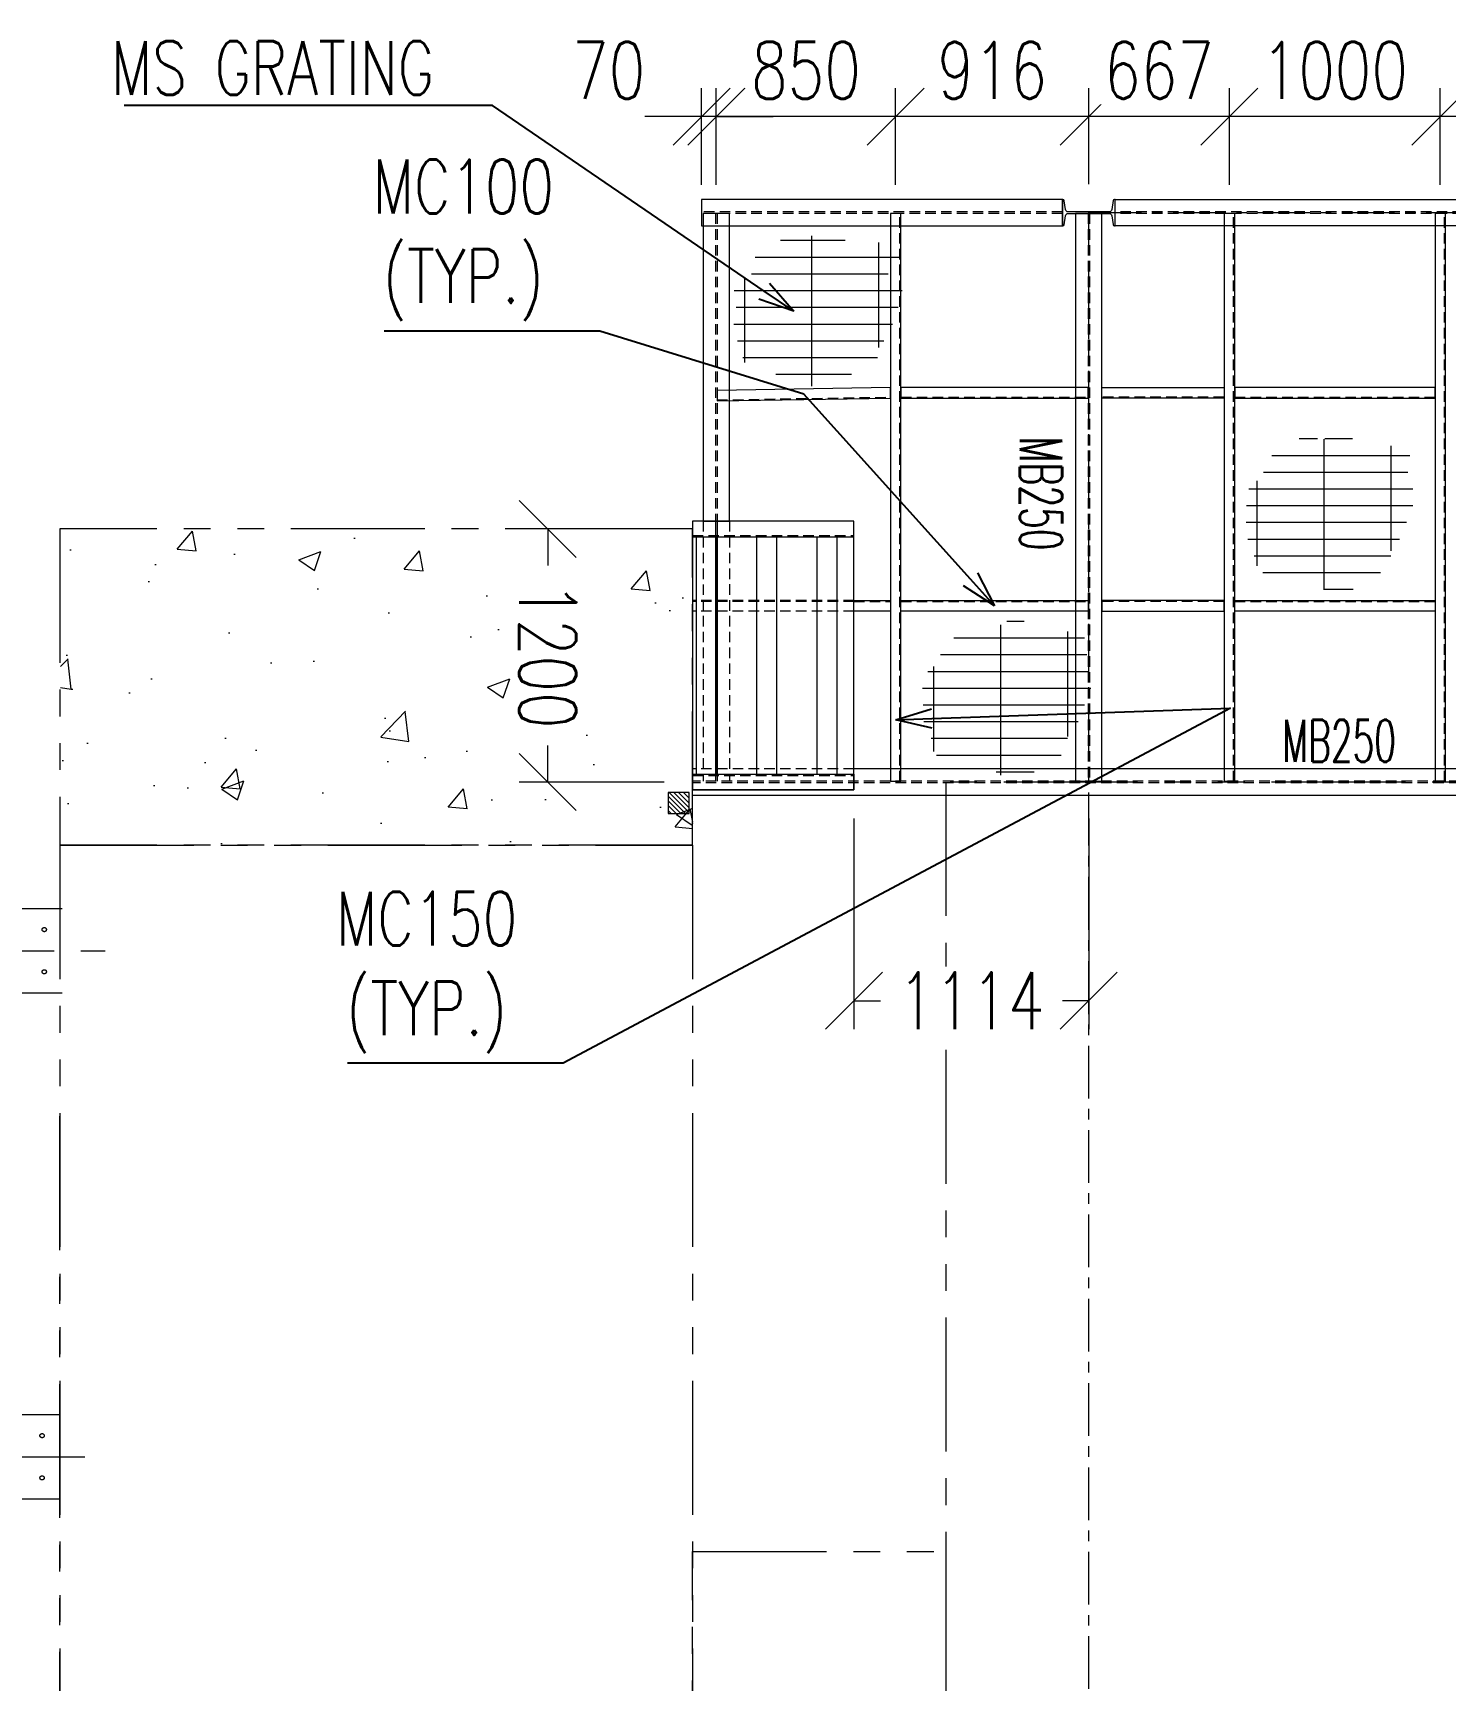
# Model space of a CAD drawing. Header units: millimetres. Extents: x 440906 to 556670, y 99378 to 157816.
# Drawn here: x 494058 to 500754, y 129809 to 137620 of the extents above; entities that cross this region are included whole.
import ezdxf
from ezdxf import colors
from ezdxf.entities.mleader import LeaderData, LeaderLine
from ezdxf.enums import TextEntityAlignment as Align
from ezdxf.math import Vec2, Vec3

# ---------------------------------------------------------------- set-up
doc = ezdxf.new("R2010")
doc.units = ezdxf.units.MM
for name, pattern in [('CENTER', [2, 1.25, -0.25, 0.25, -0.25]), ('HIDDEN', [0.375, 0.25, -0.125]), ('PHANTOM2', [31.750000000000004, 15.875, -3.175, 3.175, -3.175, 3.175, -3.175])]:
    doc.linetypes.add(name, pattern=pattern)
doc.layers.get('Defpoints').update_dxf_attribs({"lineweight": 0})
for name, color, linetype, lineweight in [('Center Line', 2, 'CENTER', 9), ('Construction Line', 3, 'Continuous', 20), ('Dimentions', 1, 'Continuous', 13), ('Hidden Line', 30, 'HIDDEN', 5), ('Text', 1, 'Continuous', 20)]:
    doc.layers.add(name, color=color, linetype=linetype, lineweight=lineweight)
doc.layers.add('Phantom Line', color=250, linetype='PHANTOM2', lineweight=5, transparency=0.4)
doc.styles.add('romans', font='romans.shx', dxfattribs={"width": 0.75})
doc.dimstyles.new('ASHU', dxfattribs={"dimscale": 135, "dimtxt": 2, "dimasz": 2, "dimexe": 1, "dimexo": 1, "dimtad": 0, "dimdec": 0, "dimtxsty": 'romans', "dimblk": 'OBLIQUE', "dimcen": 2.5, "dimclrd": 256, "dimclre": 256, "dimclrt": 256, "dimadec": 0, "dimazin": 0, "dimtfac": 1, "dimtdec": 0, "dimtmove": 0, "dimatfit": 3, "dimldrblk": 'OPEN', "dimfxl": 1, "dimtfill": 1, "dimlwd": 9, "dimlwe": 5, "dimarcsym": 0})

# ---------------------------------------------------------------- blocks, each defined once
blk = doc.blocks.new('NUUY')
at = {"layer": 'Phantom Line', "linetype": 'PHANTOM2', "ltscale": 40}
h = blk.add_hatch(dxfattribs=at)
h.set_pattern_fill('AR-CONC', color=250, scale=150)
h.set_pattern_definition([(49.99999999999999, (-5364366.097813081, -1287092.228992947), (1075.89027390113, -94.12820247389266), [112.5, -1237.5]), (355, (-5364366.097813081, -1287092.228992947), (-208.1270004195, 1128.288200550018), [90, -990]), (100.45144446, (-5364276.44029158, -1287100.073008948), (867.7632700906679, 1034.159986452944), [95.6102879999994, -1051.71316799999]), (46.18420000000001, (-5364366.097813081, -1286792.228992947), (1600.861996007359, -248.2789211896148), [168.75, -1856.25]), (96.63563549, (-5364232.69269558, -1286812.918953448), (1401.992918511343, 1461.177901161826), [143.415513, -1577.57064]), (351.1841639899999, (-5364366.097813081, -1286792.228992947), (1401.99291758216, 1461.177900404985), [135, -1485.0000015]), (21, (-5364216.097813081, -1286867.228992947), (895.3605781776924, -603.9283359980083), [112.5, -1237.5]), (326.0000000000001, (-5364216.097813081, -1286867.228992947), (364.9729978823726, 1087.725067570279), [90, -990]), (71.45144474, (-5364141.484432079, -1286917.556353948), (1260.333565094957, 483.7967292095307), [95.610285, -1051.713168]), (37.50000000000001, (-5364366.097813081, -1287092.228992947), (18.239782975936, 499.3407807469673), [0, -977.9999999999999, 0, -1005, 0, -993.75]), (7.499999999999999, (-5364366.097813081, -1287092.228992947), (394.6043061632229, 591.6175678235404), [0, -573, 0, -955.5, 0, -378.75]), (327.5, (-5364700.597813081, -1287092.228992947), (800.7336542586136, -33.83230760156963), [0, -375, 0, -1170, 0, -1552.5]), (317.5, (-5364850.597813081, -1287092.228992947), (874.7792540135794, 150.1574734984766), [0, -487.5, 0, -777, 0, -1102.5])])
h.paths.add_polyline_path([(172533.9559065371, 134433.2441723734), (175533.9559065371, 134433.2441723734), (175529.1663067609, 132931.9859025647), (172529.1663067609, 132931.9859025647)])
at = {"layer": 'Phantom Line', "color": 250, "linetype": 'PHANTOM2', "ltscale": 40}
for p, q in [((176729.1663067609, 133231.9859025639), (176729.1663067609, 124431.9859025639)), ((186529.1663067609, 133231.9859025649), (176729.1663067609, 133231.9859025639)), ((172529.1663067609, 132931.9859025647), (172529.1663067609, 124731.9859025647)), ((175529.1663067609, 132931.9859025647), (172529.1663067609, 132931.9859025647)), ((172529.1663067609, 132931.9859025647), (175529.1663067609, 132931.9859025647)), ((175529.1663067609, 132931.9859025647), (175529.1663067609, 124731.9859025647)), ((172139.560605672, 132631.9859025647), (172539.6041300118, 132631.9859025647)), ((171866.3693040654, 132431.9859025647), (172744.0175508379, 132431.9859025647)), ((172139.560605672, 132231.9859025647), (172539.6041300118, 132231.9859025647)), ((172529.1663067609, 125931.9859025647), (172529.1663067609, 131731.9859025647)), ((172129.1227824211, 130231.9859025647), (172529.1663067609, 130231.9859025647)), ((172012.2690862685, 130031.9859025647), (172684.9933554798, 130031.9859025647)), ((172129.1227824211, 129831.9859025647), (172529.1663067609, 129831.9859025647))]:
    blk.add_line(p, q, dxfattribs=at)
blk.add_lwpolyline([(175529.1663067609, 132931.9859025647), (175529.1663067609, 134431.9859025647), (172529.1663067609, 134431.9859025647), (172529.1663067609, 132931.9859025647)], dxfattribs=at)
blk.add_lwpolyline([(176729.1663067609, 128081.985902564), (175529.1663067609, 128081.985902564), (175529.1663067609, 129581.985902564), (176729.1663067609, 129581.985902564)], close=True, dxfattribs=at)
for centre in [(172454.6041300118, 132531.9859025647), (172454.6041300118, 132331.9859025647), (172444.1663067609, 130131.9859025647), (172444.1663067609, 129931.9859025647)]:
    blk.add_circle(centre, 10, dxfattribs=at)
blk = doc.blocks.new('_Oblique')
at = {"color": 0, "linetype": 'ByBlock', "lineweight": -2}
blk.add_line((-0.5, -0.5), (0.5, 0.5), dxfattribs=at)
blk = doc.blocks.new('*D207')
at = {"layer": 'Defpoints', "color": 0, "transparency": 16777216}
for p in [(498148.990283835, 137223.2292866949), (498149.0122751545, 136764.1358128691), (499064.5641804221, 136771.0796709394)]:
    blk.add_point(p, dxfattribs=at)
at = {"layer": 'Dimentions', "lineweight": 5, "transparency": 16777216}
for p, q in [((498149.0058084363, 136899.1358127143), (498148.9838171169, 137358.22928654)), ((499064.557713704, 136906.0796707845), (499064.5360529058, 137358.2731429718))]:
    blk.add_line(p, q, dxfattribs=at)
at = {"layer": 'Dimentions', "lineweight": 9, "transparency": 16777216}
blk.add_line((499064.5425196239, 137223.2731431267), (498148.990283835, 137223.2292866949), dxfattribs=at)
at = {"layer": 'Dimentions', "lineweight": 9, "transparency": 16777216, "xscale": 270, "yscale": 270, "zscale": 270}
for p, rotation in [((498148.990283835, 137223.2292866949), 180.0027445604411), ((499064.5425196239, 137223.2731431267), 0.002744560441154675)]:
    blk.add_blockref('_Oblique', p, dxfattribs=dict(at, rotation=rotation))
at = {"layer": 'Dimentions', "transparency": 16777216, "insert": (498606.7558933125, 137442.6262146591), "char_height": 270, "attachment_point": 5, "rotation": 0.0027445604411108207, "style": 'romans', "bg_fill": 3, "box_fill_scale": 1.1, "bg_fill_color": 256, "bg_fill_true_color": 13158600, "bg_fill_transparency": 0}
blk.add_mtext('916', dxfattribs=at)
blk = doc.blocks.new('_Open')
at = {"color": 0, "linetype": 'ByBlock', "lineweight": -2}
for p, q in [((-1, 0.1666666666666667), (0, 0)), ((-1, -0.1666666666666667), (0, 0)), ((0, 0), (-1, 0))]:
    blk.add_line(p, q, dxfattribs=at)
blk = doc.blocks.new('*D208')
at = {"layer": 'Defpoints', "color": 0, "transparency": 16777216}
for p in [(497298.5277358047, 137223.1885481596), (497298.5497271241, 136764.0950742776), (498149.0122751545, 136764.1358128691)]:
    blk.add_point(p, dxfattribs=at)
at = {"layer": 'Dimentions', "lineweight": 5, "transparency": 16777216}
for p, q in [((497298.5432604059, 136899.0950741227), (497298.5212690865, 137358.1885480047)), ((498149.0058084363, 136899.1358127143), (498148.9838171169, 137358.2292865353))]:
    blk.add_line(p, q, dxfattribs=at)
at = {"layer": 'Dimentions', "lineweight": 9, "transparency": 16777216}
blk.add_line((498148.990283835, 137223.2292866902), (497298.5277358047, 137223.1885481596), dxfattribs=at)
at = {"layer": 'Dimentions', "lineweight": 9, "transparency": 16777216, "xscale": 270, "yscale": 270, "zscale": 270}
for p, rotation in [((497298.5277358047, 137223.1885481596), 180.0027445604411), ((498148.990283835, 137223.2292866902), 0.002744560441154675)]:
    blk.add_blockref('_Oblique', p, dxfattribs=dict(at, rotation=rotation))
at = {"layer": 'Dimentions', "transparency": 16777216, "insert": (497723.7485014028, 137442.5839171732), "char_height": 270, "attachment_point": 5, "rotation": 0.0027445604411108207, "style": 'romans', "bg_fill": 3, "box_fill_scale": 1.1, "bg_fill_color": 256, "bg_fill_true_color": 13158600, "bg_fill_transparency": 0}
blk.add_mtext('850', dxfattribs=at)
blk = doc.blocks.new('*D211')
at = {"layer": 'Defpoints', "color": 0, "transparency": 16777216}
for p in [(497229.0110693406, 137223.1852181985), (497229.0330606601, 136764.0917443165), (497298.5497271241, 136764.0950742776)]:
    blk.add_point(p, dxfattribs=at)
at = {"layer": 'Dimentions', "lineweight": 5, "transparency": 16777216}
for p, q in [((497229.0265939418, 136899.0917441617), (497229.0046026225, 137358.1852180436)), ((497298.5432604059, 136899.0950741227), (497298.5212690865, 137358.1885480043))]:
    blk.add_line(p, q, dxfattribs=at)
at = {"layer": 'Dimentions', "lineweight": 9, "transparency": 16777216}
for p, q in [((497229.0110693406, 137223.1852181985), (496959.0110696504, 137223.1722847621)), ((497298.5277358047, 137223.1885481591), (497229.0110693406, 137223.1852181985)), ((497298.5277358047, 137223.1885481591), (497568.527735495, 137223.2014815955))]:
    blk.add_line(p, q, dxfattribs=at)
at = {"layer": 'Dimentions', "lineweight": 9, "transparency": 16777216, "xscale": 270, "yscale": 270, "zscale": 270}
for p, rotation in [((497229.0110693406, 137223.1852181985), 0.002744560441110821), ((497298.5277358047, 137223.1885481591), 180.0027445604411)]:
    blk.add_blockref('_Oblique', p, dxfattribs=dict(at, rotation=rotation))
at = {"layer": 'Dimentions', "transparency": 16777216, "insert": (496788.495395182, 137442.539117035), "char_height": 270, "attachment_point": 5, "rotation": 0.0027445604411108207, "style": 'romans', "bg_fill": 3, "box_fill_scale": 1.1, "bg_fill_color": 256, "bg_fill_true_color": 13158600, "bg_fill_transparency": 0}
blk.add_mtext('70', dxfattribs=at)
blk = doc.blocks.new('_Open30')
at = {"color": 0, "linetype": 'ByBlock', "lineweight": -2}
for p, q in [((-1, 0.26794919), (0, 0)), ((0, 0), (-1, -0.26794919)), ((0, 0), (-1, 0))]:
    blk.add_line(p, q, dxfattribs=at)
blk = doc.blocks.new('*D198')
at = {"layer": 'Defpoints', "color": 0, "transparency": 16777216}
for p in [(500731.5895502922, 137223.352997388), (500731.6115416116, 136764.2595237816), (501731.6115404643, 136764.3074254033)]:
    blk.add_point(p, dxfattribs=at)
at = {"layer": 'Dimentions', "lineweight": 5, "transparency": 16777216}
for p, q in [((500731.6050748935, 136899.2595236267), (500731.583083574, 137358.3529972331)), ((501731.6050737461, 136899.3074252484), (501731.5830824267, 137358.4008988493))]:
    blk.add_line(p, q, dxfattribs=at)
at = {"layer": 'Dimentions', "lineweight": 9, "transparency": 16777216}
blk.add_line((501731.5895491449, 137223.4008990042), (500731.5895502922, 137223.352997388), dxfattribs=at)
at = {"layer": 'Dimentions', "lineweight": 9, "transparency": 16777216, "xscale": 270, "yscale": 270, "zscale": 270}
for p, rotation in [((500731.5895502922, 137223.352997388), 180.002744560441), ((501731.5895491449, 137223.4008990042), 0.002744560441074738)]:
    blk.add_blockref('_Oblique', p, dxfattribs=dict(at, rotation=rotation))
at = {"layer": 'Dimentions', "transparency": 16777216, "insert": (501231.5790413014, 137442.7519479444), "char_height": 270, "attachment_point": 5, "rotation": 0.002744560441072654, "style": 'romans', "bg_fill": 3, "box_fill_scale": 1.1, "bg_fill_color": 256, "bg_fill_true_color": 13158600, "bg_fill_transparency": 0}
blk.add_mtext('1000', dxfattribs=at)
blk = doc.blocks.new('*D199')
at = {"layer": 'Defpoints', "color": 0, "transparency": 16777216}
for p in [(499731.5895514395, 137223.3050957663), (499731.6115427589, 136764.2116221598), (500731.6115416116, 136764.2595237816)]:
    blk.add_point(p, dxfattribs=at)
at = {"layer": 'Dimentions', "lineweight": 5, "transparency": 16777216}
for p, q in [((499731.6050760407, 136899.211622005), (499731.5830847213, 137358.3050956114)), ((500731.6050748935, 136899.2595236267), (500731.583083574, 137358.3529972276))]:
    blk.add_line(p, q, dxfattribs=at)
at = {"layer": 'Dimentions', "lineweight": 9, "transparency": 16777216}
blk.add_line((500731.5895502922, 137223.3529973825), (499731.5895514395, 137223.3050957663), dxfattribs=at)
at = {"layer": 'Dimentions', "lineweight": 9, "transparency": 16777216, "xscale": 270, "yscale": 270, "zscale": 270}
for p, rotation in [((499731.5895514395, 137223.3050957663), 180.002744560441), ((500731.5895502922, 137223.3529973825), 0.002744560441074738)]:
    blk.add_blockref('_Oblique', p, dxfattribs=dict(at, rotation=rotation))
at = {"layer": 'Dimentions', "transparency": 16777216, "insert": (500231.5790424488, 137442.7040463227), "char_height": 270, "attachment_point": 5, "rotation": 0.002744560441072654, "style": 'romans', "bg_fill": 3, "box_fill_scale": 1.1, "bg_fill_color": 256, "bg_fill_true_color": 13158600, "bg_fill_transparency": 0}
blk.add_mtext('1000', dxfattribs=at)
blk = doc.blocks.new('*D200')
at = {"layer": 'Defpoints', "color": 0, "transparency": 16777216}
for p in [(499064.5422333901, 137223.2731431199), (499064.5640594489, 136767.6296693701), (499731.6115427589, 136764.2116221598)]:
    blk.add_point(p, dxfattribs=at)
at = {"layer": 'Dimentions', "lineweight": 5, "transparency": 16777216}
for p, q in [((499064.5575927307, 136902.6296692152), (499064.5357666719, 137358.273142965)), ((499731.6050760407, 136899.211622005), (499731.5830847213, 137358.3050956097))]:
    blk.add_line(p, q, dxfattribs=at)
at = {"layer": 'Dimentions', "lineweight": 9, "transparency": 16777216}
blk.add_line((499731.5895514395, 137223.3050957645), (499064.5422333901, 137223.2731431199), dxfattribs=at)
at = {"layer": 'Dimentions', "lineweight": 9, "transparency": 16777216, "xscale": 270, "yscale": 270, "zscale": 270}
for p, rotation in [((499064.5422333901, 137223.2731431199), 180.002744560441), ((499731.5895514395, 137223.3050957645), 0.002744560441074738)]:
    blk.add_blockref('_Oblique', p, dxfattribs=dict(at, rotation=rotation))
at = {"layer": 'Dimentions', "transparency": 16777216, "insert": (499398.0553839977, 137442.6641191905), "char_height": 270, "attachment_point": 5, "rotation": 0.002744560441072654, "style": 'romans', "bg_fill": 3, "box_fill_scale": 1.1, "bg_fill_color": 256, "bg_fill_true_color": 13158600, "bg_fill_transparency": 0}
blk.add_mtext('667', dxfattribs=at)
blk = doc.blocks.new('*D201')
at = {"layer": 'Defpoints', "color": 0, "transparency": 16777216}
for p in [(497186.1047478814, 135267.5396866884), (496499.3004337109, 134067.5067862712), (497186.1622298274, 134067.5396880652)]:
    blk.add_point(p, dxfattribs=at)
at = {"layer": 'Dimentions', "lineweight": 5, "transparency": 16777216}
for p, q in [((497051.1047480363, 135267.5332199695), (496364.2429519198, 135267.5003181755)), ((497051.1622299823, 134067.5332213462), (496364.3004338658, 134067.5003195523))]:
    blk.add_line(p, q, dxfattribs=at)
at = {"layer": 'Dimentions', "lineweight": 9, "transparency": 16777216}
for p, q in [((496499.2429517649, 135267.5067848944), (496499.251253287, 135094.2032136646)), ((496499.3004337109, 134067.5067862712), (496499.2921321888, 134240.8103575009))]:
    blk.add_line(p, q, dxfattribs=at)
at = {"layer": 'Dimentions', "lineweight": 9, "transparency": 16777216, "xscale": 270, "yscale": 270, "zscale": 270}
for p, rotation in [((496499.2429517649, 135267.5067848944), 90.00274456075641), ((496499.3004337109, 134067.5067862712), 270.0027445607564)]:
    blk.add_blockref('_Oblique', p, dxfattribs=dict(at, rotation=rotation))
at = {"layer": 'Dimentions', "transparency": 16777216, "insert": (496499.2716927378, 134667.5067855828), "char_height": 270, "attachment_point": 5, "rotation": 270.0027445607564, "style": 'romans', "bg_fill": 3, "box_fill_scale": 1.1, "bg_fill_color": 256, "bg_fill_true_color": 13158600, "bg_fill_transparency": 0}
blk.add_mtext('1200', dxfattribs=at)
blk = doc.blocks.new('*D214')
at = {"layer": 'Defpoints', "color": 0, "transparency": 16777216}
for p in [(497951.1640252605, 134030.0763328487), (499064.695248345, 134030.1296946626), (499064.7431314568, 133030.5159942421)]:
    blk.add_point(p, dxfattribs=at)
at = {"layer": 'Dimentions', "lineweight": 5, "transparency": 16777216}
for p, q in [((497951.1704919786, 133895.0763330036), (497951.2183750895, 132895.4626544516)), ((499064.7017150631, 133895.1296948175), (499064.749598175, 132895.5159943969))]:
    blk.add_line(p, q, dxfattribs=at)
at = {"layer": 'Dimentions', "lineweight": 9, "transparency": 16777216}
for p, q in [((497951.2119083713, 133030.4626542967), (498076.4596632663, 133030.4686538666)), ((499064.7431314568, 133030.5159942421), (498939.4953765618, 133030.5099946722))]:
    blk.add_line(p, q, dxfattribs=at)
at = {"layer": 'Dimentions', "lineweight": 9, "transparency": 16777216, "xscale": 270, "yscale": 270, "zscale": 270}
for p, rotation in [((497951.2119083713, 133030.4626542967), 180.0027445604411), ((499064.7431314568, 133030.5159942421), 0.002744560441110821)]:
    blk.add_blockref('_Oblique', p, dxfattribs=dict(at, rotation=rotation))
at = {"layer": 'Dimentions', "transparency": 16777216, "insert": (498507.977519914, 133030.4893242694), "char_height": 270, "attachment_point": 5, "rotation": 0.0027445604411108207, "style": 'romans', "bg_fill": 3, "box_fill_scale": 1.1, "bg_fill_color": 256, "bg_fill_true_color": 13158600, "bg_fill_transparency": 0}
blk.add_mtext('1114', dxfattribs=at)

msp = doc.modelspace()

# ---------------------------------------------------------------- hatches: boundary and pattern name
at = {"layer": 'Construction Line'}
h = msp.add_hatch(dxfattribs=at)
h.set_pattern_fill('GRATE', color=256, scale=100)
h.set_pattern_definition([(0, (-7708.328334948863, -920.535491614195), (0, 79.375), []), (90, (-7708.328334948863, -920.535491614195), (-317.5, 1.944126793646423e-14), [])])
edge = h.paths.add_edge_path()
edge.add_arc((497966.2878321087, 136113.2308575525), 102.21945910655, -102.55103585560829, 7.448964044875993, ccw=False)
edge.add_arc((497819.558225198, 136058.8285572907), 132.5260952019648, 220.1203598906889, 339.9780025160765, ccw=False)
edge.add_arc((497680.0160443917, 136134.4777976526), 165.5170034525794, 226.6999213677101, 283.34387324337354, ccw=False)
edge.add_arc((497524.2855845348, 136108.7132777706), 103.6780387923512, 172.5379450521602, 294.0278530567959, ccw=False)
edge.add_arc((497592.5261332158, 136245.9817708174), 211.1451334042541, 160.2938712621979, 215.8980577193417, ccw=False)
edge.add_arc((497484.9000721381, 136369.2728439733), 104.9889387072152, 99.7478268685316, 209.7478267690235, ccw=False)
edge.add_arc((497571.3975182027, 136497.6752291083), 107.2119258502287, 83.4456502020276, 193.4456501025422, ccw=False)
edge.add_arc((497677.8140909625, 136570.9956026891), 99.85627866451482, 50.58634674780558, 160.5863466483152, ccw=False)
edge.add_arc((497821.0251679776, 136576.5054761675), 107.2458842372516, 28.08921326521869, 138.0892131657431, ccw=False)
edge.add_arc((497990.7232045351, 136286.3550365274), 348.8234489963639, 71.57918367906302, 102.43016188158958, ccw=False)
edge.add_arc((498099.1270948861, 136549.2683407225), 68.06126973389523, -88.46588991576778, 88.46588991571889, ccw=False)
edge.add_arc((498081.4346509561, 136383.4534248403), 99.70639141057441, -33.85437859405789, 78.71318348740311, ccw=False)
edge.add_arc((496949.5916433541, 136693.4723552069), 1268.463179470148, 336.89315649072546, 343.2501219302668, ccw=False)
edge.add_arc((497501.0821773141, 136576.5559356599), 723.5736022637844, 321.5366299540253, 328.23755663570506, ccw=False)
h = msp.add_hatch(dxfattribs=at)
h.set_pattern_fill('ANSI32', color=256, scale=30, angle=45)
h.set_pattern_definition([(90, (0, 593.0214731886808), (-285.7500000000001, 0), []), (90, (95.25004114227461, 688.2715143309555), (-285.7500000000001, 0), [])])
h.paths.add_polyline_path([(497951.1065433144, 135230.076331472), (497186.1065441921, 135230.0396867314), (497186.1604335165, 134105.0396880221), (497951.1604326388, 134105.0763327627)])
at = {"layer": 'Construction Line', "linetype": 'PHANTOM2', "ltscale": 40}
h = msp.add_hatch(dxfattribs=at)
h.set_pattern_fill('ANSI31', color=250, scale=5, style=0)
h.set_pattern_definition([(135, (440848.2829320722, 93707.40093372414), (11.22532015133644, 11.22532015133644), [])])
h.paths.add_polyline_path([(497170.4950254453, 134018.2993713828), (497070.4950568362, 134018.3786000003), (497070.415828215, 133918.3786313861), (497170.415796839, 133918.2994027687)])
at = {"layer": 'Hidden Line'}
h = msp.add_hatch(dxfattribs=at)
h.set_pattern_fill('GRATE', color=3, scale=100)
h.set_pattern_definition([(0, (-5279.561354238656, 44.180553678656), (0, 79.375), []), (90, (-5279.561354238656, 44.180553678656), (-317.5, 1.944126793646423e-14), [])])
edge = h.paths.add_edge_path()
edge.add_arc((500395.0548128189, 135148.5148122596), 102.21945910655, -102.55103585560829, 7.448964044875993, ccw=False)
edge.add_arc((500248.3252059082, 135094.1125119978), 132.5260952019648, 220.1203598906889, 339.9780025160765, ccw=False)
edge.add_arc((500108.7830251019, 135169.7617523597), 165.5170034525794, 226.6999213677101, 283.34387324337354, ccw=False)
edge.add_arc((499953.052565245, 135143.9972324778), 103.6780387923512, 172.5379450521602, 294.0278530567959, ccw=False)
edge.add_arc((500021.293113926, 135281.2657255246), 211.1451334042541, 160.2938712621979, 215.8980577193417, ccw=False)
edge.add_arc((499913.6670528483, 135404.5567986805), 104.9889387072152, 99.7478268685316, 209.7478267690235, ccw=False)
edge.add_arc((500000.1644989129, 135532.9591838154), 107.2119258502287, 83.4456502020276, 193.4456501025422, ccw=False)
edge.add_arc((500106.5810716727, 135606.2795573963), 99.85627866451482, 50.58634674780558, 160.5863466483152, ccw=False)
edge.add_arc((500249.7921486878, 135611.7894308746), 107.2458842372516, 28.08921326521869, 138.0892131657431, ccw=False)
edge.add_arc((500419.4901852453, 135321.6389912346), 348.8234489963639, 71.57918367906302, 102.43016188158958, ccw=False)
edge.add_arc((500527.8940755964, 135584.5522954296), 68.06126973389523, -88.46588991576778, 88.46588991571889, ccw=False)
edge.add_arc((500510.2016316663, 135418.7373795474), 99.70639141057441, -33.85437859405789, 78.71318348740311, ccw=False)
edge.add_arc((499378.3586240643, 135728.7563099141), 1268.463179470148, 336.89315649072546, 343.2501219302668, ccw=False)
edge.add_arc((499929.8491580243, 135611.839890367), 723.5736022637844, 321.5366299540253, 328.23755663570506, ccw=False)
h = msp.add_hatch(dxfattribs=at)
h.set_pattern_fill('GRATE', color=3, scale=100)
h.set_pattern_definition([(0, (-6812.19411324535, 924.6764977771672), (0, 79.375), []), (90, (-6812.19411324535, 924.6764977771672), (-317.5, 1.944126793646423e-14), [])])
edge = h.paths.add_edge_path()
edge.add_arc((498862.4220538122, 134268.0188681611), 102.21945910655, -102.55103585560829, 7.448964044875993, ccw=False)
edge.add_arc((498715.6924469015, 134213.6165678993), 132.5260952019648, 220.1203598906889, 339.9780025160765, ccw=False)
edge.add_arc((498576.1502660952, 134289.2658082612), 165.5170034525794, 226.6999213677101, 283.34387324337354, ccw=False)
edge.add_arc((498420.4198062383, 134263.5012883793), 103.6780387923512, 172.5379450521602, 294.0278530567959, ccw=False)
edge.add_arc((498488.6603549193, 134400.7697814261), 211.1451334042541, 160.2938712621979, 215.8980577193417, ccw=False)
edge.add_arc((498381.0342938416, 134524.060854582), 104.9889387072152, 99.7478268685316, 209.7478267690235, ccw=False)
edge.add_arc((498467.5317399062, 134652.4632397169), 107.2119258502287, 83.4456502020276, 193.4456501025422, ccw=False)
edge.add_arc((498573.948312666, 134725.7836132977), 99.85627866451482, 50.58634674780558, 160.5863466483152, ccw=False)
edge.add_arc((498717.1593896811, 134731.2934867761), 107.2458842372516, 28.08921326521869, 138.0892131657431, ccw=False)
edge.add_arc((498886.8574262386, 134441.1430471361), 348.8234489963639, 71.57918367906302, 102.43016188158958, ccw=False)
edge.add_arc((498995.2613165897, 134704.0563513311), 68.06126973389523, -88.46588991576778, 88.46588991571889, ccw=False)
edge.add_arc((498977.5688726596, 134538.2414354489), 99.70639141057441, -33.85437859405789, 78.71318348740311, ccw=False)
edge.add_arc((497845.7258650576, 134848.2603658155), 1268.463179470148, 336.89315649072546, 343.2501219302668, ccw=False)
edge.add_arc((498397.2163990176, 134731.3439462685), 723.5736022637844, 321.5366299540253, 328.23755663570506, ccw=False)

# ---------------------------------------------------------------- linework, layer by layer
at = {"layer": 'Center Line', "linetype": 'CENTER', "ltscale": 200}
msp.add_lwpolyline([(499064.9044540934, 136767.6296775229), (507664.9041752908, 136767.6296775229), (507664.9041752908, 122567.6296775229), (499064.9041752908, 122567.2177235827)], close=True, dxfattribs=at)
at = {"layer": 'Construction Line'}
for points in [[(497229.0299015481, 136830.041744241), (497229.0358892508, 136705.0417443844), (498939.5673396775, 136705.1236816149), (498939.5613519748, 136830.1236814715)], [(499189.5673393907, 136705.1356570203), (499189.5613516881, 136830.1356568769), (503239.5613470717, 136830.3296588693), (503239.5673347744, 136705.3296590128)], [(499002.1934918751, 134071.0766789117), (499127.1934917317, 134071.0826666144), (499127.0644878743, 136764.1826622517), (499002.0644880177, 136764.176674549)], [(499756.6115427302, 136764.2128197004), (499706.6115427876, 136764.2104246193), (499706.740546645, 134071.1104278583), (499756.7405465876, 134071.1128229394)], [(500756.6115415829, 136764.2607213221), (500706.6115416402, 136764.258326241), (500706.7405454977, 134071.15832948), (500756.7405454403, 134071.1607245611)], [(499127.1062241772, 135887.8738386696), (499127.1038290962, 135937.8738386122), (499706.6511242486, 135937.9015998675), (499706.6535193296, 135887.9015999249)], [(500706.6535181823, 135887.9495015466), (500706.6511231012, 135937.9495014893), (499756.6511241912, 135937.9039949486), (499756.6535192722, 135887.903995006)], [(499127.1522039123, 134927.9968763294), (499127.1545989934, 134877.9968763868), (499706.7018941457, 134878.0246376421), (499706.6994990646, 134928.0246375848)], [(500706.6994979173, 134928.0725392065), (500706.7018929984, 134878.0725392638), (499756.7018940884, 134878.0270327232), (499756.6994990073, 134928.0270326659)]]:
    msp.add_lwpolyline(points, close=True, dxfattribs=at)
msp.add_lwpolyline([(498939.5673396775, 136705.1236816149), (498942.2675011495, 136705.1238109576, 0.3738846794845164), (498948.7039752753, 136710.71949388), (498954.6417509444, 136752.9836528648, -0.3738846794850781), (498967.5146991961, 136764.1750187097), (499161.6143226908, 136764.1843180933, -0.3738846794853743), (499174.4883430526, 136752.9941838731), (499180.430167738, 136710.7305939404, 0.3738846794845164), (499186.8671779188, 136705.1355276788), (499189.5673393907, 136705.1356570203), (499189.5613516881, 136830.1356568769), (499186.8611902162, 136830.1355275348, 0.3738846794845165), (499180.4247160903, 136824.5398446124), (499174.4869404212, 136782.2756856275, -0.3738846794849953), (499161.6139921695, 136771.0843197828), (498967.5143686747, 136771.075022096, -0.3738846794849954), (498954.640348313, 136782.2651546192), (498948.6985236276, 136824.528744552, 0.3738846794845164), (498942.2615134468, 136830.1238108136), (498939.5613519748, 136830.1236814715)], format="xyb", close=True, dxfattribs=at)
for points, elevation in [([(497236.1196180569, 135305.0420825248), (497361.1196179135, 135305.0480702275), (497361.0497270524, 136764.098068129), (497236.0497271958, 136764.0920804263)], -7.210306627431479e-10), ([(498174.0122751257, 136764.1370104096), (498124.012275183, 136764.1346153285), (498124.1412790401, 134071.0346187868), (498174.1412789827, 134071.0370138679)], -5.633100892950561e-10), ([(498124.0542517967, 135887.8257908535), (498124.0518567157, 135937.8257907962), (497302.0399405675, 135924.5929920753), (497302.0423356486, 135874.5929921326)], -5.633100892950561e-10), ([(499061.1564644919, 135887.8706795691), (499061.1540694108, 135937.8706795118), (498174.0518565862, 135937.8281858771), (498174.0542516673, 135887.8281859345)], -5.633100892950561e-10), ([(498124.1002315318, 134927.9488285134), (498124.1026266129, 134877.9488285707), (497951.1234111898, 134877.9405425836), (497951.1210161087, 134927.9405425263)], -5.633100892950561e-10), ([(499061.2024442269, 134927.993717229), (499061.204839308, 134877.9937172864), (498174.1026264834, 134877.9512236517), (498174.1002314023, 134927.9512235943)], -5.633100892950561e-10)]:
    msp.add_lwpolyline(points, close=True, dxfattribs=dict(at, elevation=elevation))
msp.add_lwpolyline([(497186.1652236787, 134005.0396881368), (508248.1966418704, 134005.5695773818), (508248.1906541677, 134130.5695772384), (497951.1592350982, 134130.076332734)], dxfattribs=at)
at = {"layer": 'Construction Line', "color": 250, "linetype": 'PHANTOM2', "ltscale": 40}
msp.add_lwpolyline([(497070.415828215, 133918.3786313861), (497170.415796839, 133918.2994027687), (497170.4950254453, 134018.2993713828), (497070.4950568362, 134018.3786000003)], close=True, dxfattribs=at)
at = {"layer": 'Hidden Line', "linetype": 'HIDDEN', "ltscale": 200}
for p, q in [((498939.5641805656, 136771.0736815392), (497229.0327301388, 136770.9917443086)), ((498939.5645110868, 136764.1736815471), (497229.03306066, 136764.0917443165)), ((497295.0997271281, 136764.094909017), (497295.2287309855, 134070.9949125313)), ((497301.9997271202, 136764.0952395382), (497302.1287309776, 134070.9952430525)), ((498169.1412789884, 134071.0367743598), (498169.0122751314, 136764.1367709015)), ((499061.11448795, 136764.1795031398), (499061.2434918074, 134071.0795075025)), ((499068.0144879421, 136764.179833661), (499068.1434917995, 134071.0798380236)), ((503239.5641756624, 136771.2796589371), (499189.5641802788, 136771.0856569447)), ((503239.5645061836, 136764.3796589451), (499189.5645108, 136764.1856569526)), ((499751.7405465934, 134071.1125834313), (499751.6115427359, 136764.2125801923)), ((500751.7405454461, 134071.160485053), (500751.6115415886, 136764.260481814)), ((497302.0420961404, 135879.5929921269), (498124.0540122886, 135892.8257908478)), ((498174.0540121592, 135892.8281859288), (499061.1562249837, 135892.8706795634)), ((499706.6532798215, 135892.9015999192), (499127.1059846691, 135892.8738386638)), ((499756.6532797641, 135892.9039950003), (500706.6532786742, 135892.9495015409)), ((497236.1196180569, 135305.0420825248), (497236.1787310521, 134070.9920839405)), ((497295.1696179892, 135305.0449111155), (497295.2287309854, 134070.9949125313)), ((497302.0696179813, 135305.0452416367), (497302.1287309775, 134070.9952430525)), ((497361.1196179135, 135305.0480702275), (497361.1787309087, 134070.9980716433)), ((497951.1212556168, 134922.940542532), (498124.1004710399, 134922.9488285191)), ((498174.1004709104, 134922.9512236001), (499061.202683735, 134922.9937172347)), ((499706.6997385728, 134923.0246375905), (499127.1524434204, 134922.9968763352)), ((499756.6997385154, 134923.0270326716), (500706.6997374254, 134923.0725392122)), ((508248.1934827585, 134071.5195773061), (497186.1620645667, 134070.9896880611)), ((508248.1938132797, 134064.619577314), (497186.1623950879, 134064.089688069))]:
    msp.add_line(p, q, dxfattribs=at)

# ---------------------------------------------------------------- block references
at = {"layer": 'Dimentions'}
msp.add_blockref('NUUY', (321657.2066979134, 835.6437752448546), dxfattribs=at)

# ---------------------------------------------------------------- texts
at = {"layer": 'Text', "style": 'romans', "width": 0.6}
for rotation, p in [(270.0027445607564, (498937.889196619, 135435.6744673952)), (0.002744560441104475, (500251.591206404, 134363.1865274218))]:
    msp.add_text('MB250', height=200, rotation=rotation, dxfattribs=at).set_placement(p, align=Align.TOP_CENTER)

# ---------------------------------------------------------------- leaders
at = {"layer": 'Dimentions'}
ml = msp.add_multileader_mtext('Standard', dxfattribs=at)
ml.set_content('MC150\\P(TYP.)', color=256, style='romans')
ml.set_leader_properties(color=256)
ml.set_arrow_properties(name='OPEN30')
ml.build(insert=Vec2(0, 0))
ml.multileader.update_dxf_attribs({"text_left_attachment_type": 5, "text_right_attachment_type": 5, "dogleg_length": 0.36, "arrow_head_size": 170, "scale": 85})
ctx = ml.context
ctx.base_point, ctx.scale, ctx.char_height, ctx.arrow_head_size, ctx.landing_gap_size, ctx.plane_origin, ctx.plane_x_axis, ctx.plane_y_axis = Vec3(495308.6363133991, 132733.587261805), 85, 255, 170, 170, Vec3(498673.0330058532, 136473.4145862805), Vec3(0.9999999988527175, 4.79016217026765e-05), Vec3(-4.79016217026765e-05, 0.9999999988527175)
ctx.left_attachment, ctx.right_attachment, ctx.text_align_type = 5, 5, 1
notes = []
notes.append((ctx, [(1, (1, 1, 0), (496571.73631195, 132733.6477663434), (-0.9999999988527175, -4.790162170267651e-05), 30.6, [(1, [(498150.3202047271, 134362.9994788054), (499736.8657180945, 134418.0595862122)], 0, [])])]))
ctx.mtext.insert, ctx.mtext.text_direction, ctx.mtext.rotation, ctx.mtext.alignment, ctx.mtext.flow_direction = Vec3(495924.8473413013, 133547.1882088174), Vec3(0.9999999988527175, 4.79016217026765e-05), 4.790162172099539e-05, 2, 5
for ctx, leaders in notes:
    for number, flags, end, landing, length, lines in leaders:
        leader = LeaderData()
        leader.index, (leader.has_last_leader_line, leader.has_dogleg_vector, leader.attachment_direction) = number, flags
        leader.last_leader_point, leader.dogleg_vector, leader.dogleg_length = Vec3(end), Vec3(landing), length
        for number, points, colour, breaks in lines:
            line = LeaderLine()
            line.index, line.vertices, line.color, line.breaks = number, Vec3.list(points), colors.encode_raw_color(colour), breaks
            leader.lines.append(line)
        ctx.leaders.append(leader)

# ---------------------------------------------------------------- next in the draw order: dimensions: what is measured, and where the dimension line sits
for base, p1, p2, angle, picture, middle in [((498148.990283835, 137223.2292866949), (499064.5641804221, 136771.0796709394), (498149.0122751544, 136764.1358128691), 0.002744560441104472, '*D207', (498606.7558933125, 137442.6262146591)), ((500731.5895502922, 137223.352997388), (501731.6115404643, 136764.3074254033), (500731.6115416116, 136764.2595237816), 180.0027445604411, '*D198', (501231.5790413014, 137442.7519479444))]:
    dim = msp.add_linear_dim(base=base, p1=p1, p2=p2, angle=angle, dimstyle='ASHU', override={"dimtad": 3}, dxfattribs=at)
    dim.commit()
    dim.dimension.update_dxf_attribs({"geometry": picture, "text_midpoint": middle})

# ---------------------------------------------------------------- next in the draw order: dimensions: what is measured, and where the dimension line sits
for base, p1, p2, angle, override, picture, middle in [((497298.5277358047, 137223.1885481596), (498149.0122751544, 136764.1358128691), (497298.5497271241, 136764.0950742776), 0.002744560441104472, {"dimtad": 3, "dimtmove": 1}, '*D208', (497723.7485014028, 137442.5839171732)), ((499731.5895514395, 137223.3050957663), (500731.6115416116, 136764.2595237816), (499731.6115427589, 136764.2116221598), 180.0027445604411, {"dimtad": 3}, '*D199', (500231.5790424488, 137442.7040463227))]:
    dim = msp.add_linear_dim(base=base, p1=p1, p2=p2, angle=angle, dimstyle='ASHU', override=override, dxfattribs=at)
    dim.commit()
    dim.dimension.update_dxf_attribs({"geometry": picture, "text_midpoint": middle})

# ---------------------------------------------------------------- next in the draw order: dimensions: what is measured, and where the dimension line sits
for base, p1, p2, angle, override, picture, middle in [((497229.0110693406, 137223.1852181985), (497298.5497271241, 136764.0950742776), (497229.03306066, 136764.0917443165), 0.002744560441104472, {"dimtad": 3, "dimtmove": 1}, '*D211', (496788.505903599, 137223.1641172867)), ((499064.5422333901, 137223.2731431199), (499731.6115427589, 136764.2116221598), (499064.5640594488, 136767.6296693701), 180.0027445604411, {"dimtad": 3}, '*D200', (499398.0658924148, 137223.2891194422))]:
    dim = msp.add_linear_dim(base=base, p1=p1, p2=p2, angle=angle, dimstyle='ASHU', override=override, dxfattribs=at)
    dim.commit()
    dim.dimension.update_dxf_attribs({"geometry": picture, "text_midpoint": middle, "dimtype": 160})

# ---------------------------------------------------------------- next in the draw order: leaders
at = {"layer": 'Text'}
ml = msp.add_multileader_mtext('Standard', dxfattribs=at)
ml.set_content('MS GRATING', color=256, style='romans')
ml.set_leader_properties(color=256)
ml.set_arrow_properties(name='OPEN30')
ml.build(insert=Vec2(0, 0))
ml.multileader.update_dxf_attribs({"text_left_attachment_type": 5, "text_right_attachment_type": 5, "dogleg_length": 0.36, "arrow_head_size": 170, "scale": 85})
ctx = ml.context
ctx.base_point, ctx.scale, ctx.char_height, ctx.arrow_head_size, ctx.landing_gap_size, ctx.plane_origin = Vec3(494181.5071027243, 137275.5304448215), 85, 255, 170, 170, Vec3(495667.9291454949, 134666.5113797566)
ctx.left_attachment, ctx.right_attachment, ctx.text_align_type = 5, 5, 1
notes = []
notes.append((ctx, [(1, (1, 1, 0), (496236.9285312957, 137275.5304448215), (-1, 0), 30.6, [(1, [(497665.6017402513, 136299.8838279857)], 0, [])])]))
ctx.mtext.insert, ctx.mtext.alignment, ctx.mtext.flow_direction = Vec3(495193.9178170101, 137581.5304448215), 2, 5
ml = msp.add_multileader_mtext('Standard', dxfattribs=at)
ml.set_content('MC100\\P(TYP.)', color=256, style='romans')
ml.set_leader_properties(color=256)
ml.set_arrow_properties(name='OPEN30')
ml.build(insert=Vec2(0, 0))
ml.multileader.update_dxf_attribs({"text_left_attachment_type": 5, "text_right_attachment_type": 5, "dogleg_length": 0.36, "arrow_head_size": 170, "scale": 85})
ctx = ml.context
ctx.base_point, ctx.scale, ctx.char_height, ctx.arrow_head_size, ctx.landing_gap_size, ctx.plane_origin, ctx.plane_x_axis, ctx.plane_y_axis = Vec3(495482.5948413018, 136205.8178266664), 85, 255, 170, 170, Vec3(495334.2157918956, 137645.208539439), Vec3(0.9999999988527175, 4.79016217026765e-05), Vec3(-4.79016217026765e-05, 0.9999999988527175)
ctx.left_attachment, ctx.right_attachment, ctx.text_align_type = 5, 5, 1
notes.append((ctx, [(1, (1, 1, 0), (496745.6948398527, 136205.8783312048), (-0.9999999988527175, -4.790162170267651e-05), 30.6, [(0, [(498617.6525353551, 134902.9724704403), (497713.0470961821, 135906.2093914644)], 0, [])])]))
ctx.mtext.insert, ctx.mtext.text_direction, ctx.mtext.rotation, ctx.mtext.alignment, ctx.mtext.flow_direction = Vec3(496098.805869204, 137019.4187736788), Vec3(0.9999999988527175, 4.79016217026765e-05), 4.790162172099539e-05, 2, 5
for ctx, leaders in notes:
    for number, flags, end, landing, length, lines in leaders:
        leader = LeaderData()
        leader.index, (leader.has_last_leader_line, leader.has_dogleg_vector, leader.attachment_direction) = number, flags
        leader.last_leader_point, leader.dogleg_vector, leader.dogleg_length = Vec3(end), Vec3(landing), length
        for number, points, colour, breaks in lines:
            line = LeaderLine()
            line.index, line.vertices, line.color, line.breaks = number, Vec3.list(points), colors.encode_raw_color(colour), breaks
            leader.lines.append(line)
        ctx.leaders.append(leader)

# ---------------------------------------------------------------- next in the draw order: dimensions: what is measured, and where the dimension line sits
at = {"layer": 'Dimentions'}
dim = msp.add_linear_dim(base=(496499.3004337109, 134067.5067862712), p1=(497186.1047478813, 135267.5396866884), p2=(497186.1622298273, 134067.5396880652), angle=90.00274456075641, dimstyle='ASHU', dxfattribs=at)
dim.commit()
dim.dimension.update_dxf_attribs({"geometry": '*D201', "text_midpoint": (496499.2716927378, 134667.5067855828)})

# ---------------------------------------------------------------- next in the draw order: linework, layer by layer
at = {"layer": 'Construction Line'}
msp.add_line((497186.1652236787, 134005.0396881368), (497186.1640261381, 134030.0396881081), dxfattribs=at)
for points in [[(497186.1640261381, 134030.0396881081), (497951.1640252604, 134030.0763328487), (497951.1029506928, 135305.076331386), (497186.1029515705, 135305.0396866454)], [(497186.1065441921, 135230.0396867314), (497951.1065433144, 135230.076331472), (497951.1029506928, 135305.076331386), (497186.1029515705, 135305.0396866454)], [(497186.1604335165, 134105.0396880221), (497951.1604326388, 134105.0763327627), (497951.1640252604, 134030.0763328487), (497186.1640261381, 134030.0396881081)]]:
    msp.add_lwpolyline(points, close=True, dxfattribs=at)
at = {"layer": 'Hidden Line', "linetype": 'HIDDEN', "ltscale": 200}
for p, q in [((497186.1062567824, 135236.0396867245), (497951.1062559047, 135236.0763314651)), ((497951.1210161087, 134927.9405425263), (497186.1210169864, 134927.9038977857)), ((497951.1212556168, 134922.940542532), (497186.1212564945, 134922.9038977914)), ((497951.1234111898, 134877.9405425836), (497186.1234120675, 134877.9038978431)), ((497951.1592350982, 134130.076332734), (497186.1592359759, 134130.0396879934)), ((497186.1607209262, 134099.0396880289), (497951.1607200485, 134099.0763327696))]:
    msp.add_line(p, q, dxfattribs=at)

# ---------------------------------------------------------------- next in the draw order: dimensions: what is measured, and where the dimension line sits
at = {"layer": 'Dimentions'}
dim = msp.add_linear_dim(base=(499064.7431314568, 133030.5159942421), p1=(497951.1640252604, 134030.0763328487), p2=(499064.6952483449, 134030.1296946626), angle=0.002744560441104472, dimstyle='ASHU', dxfattribs=at)
dim.commit()
dim.dimension.update_dxf_attribs({"geometry": '*D214', "text_midpoint": (498507.977519914, 133030.4893242694)})

doc.saveas('drawing.dxf')
